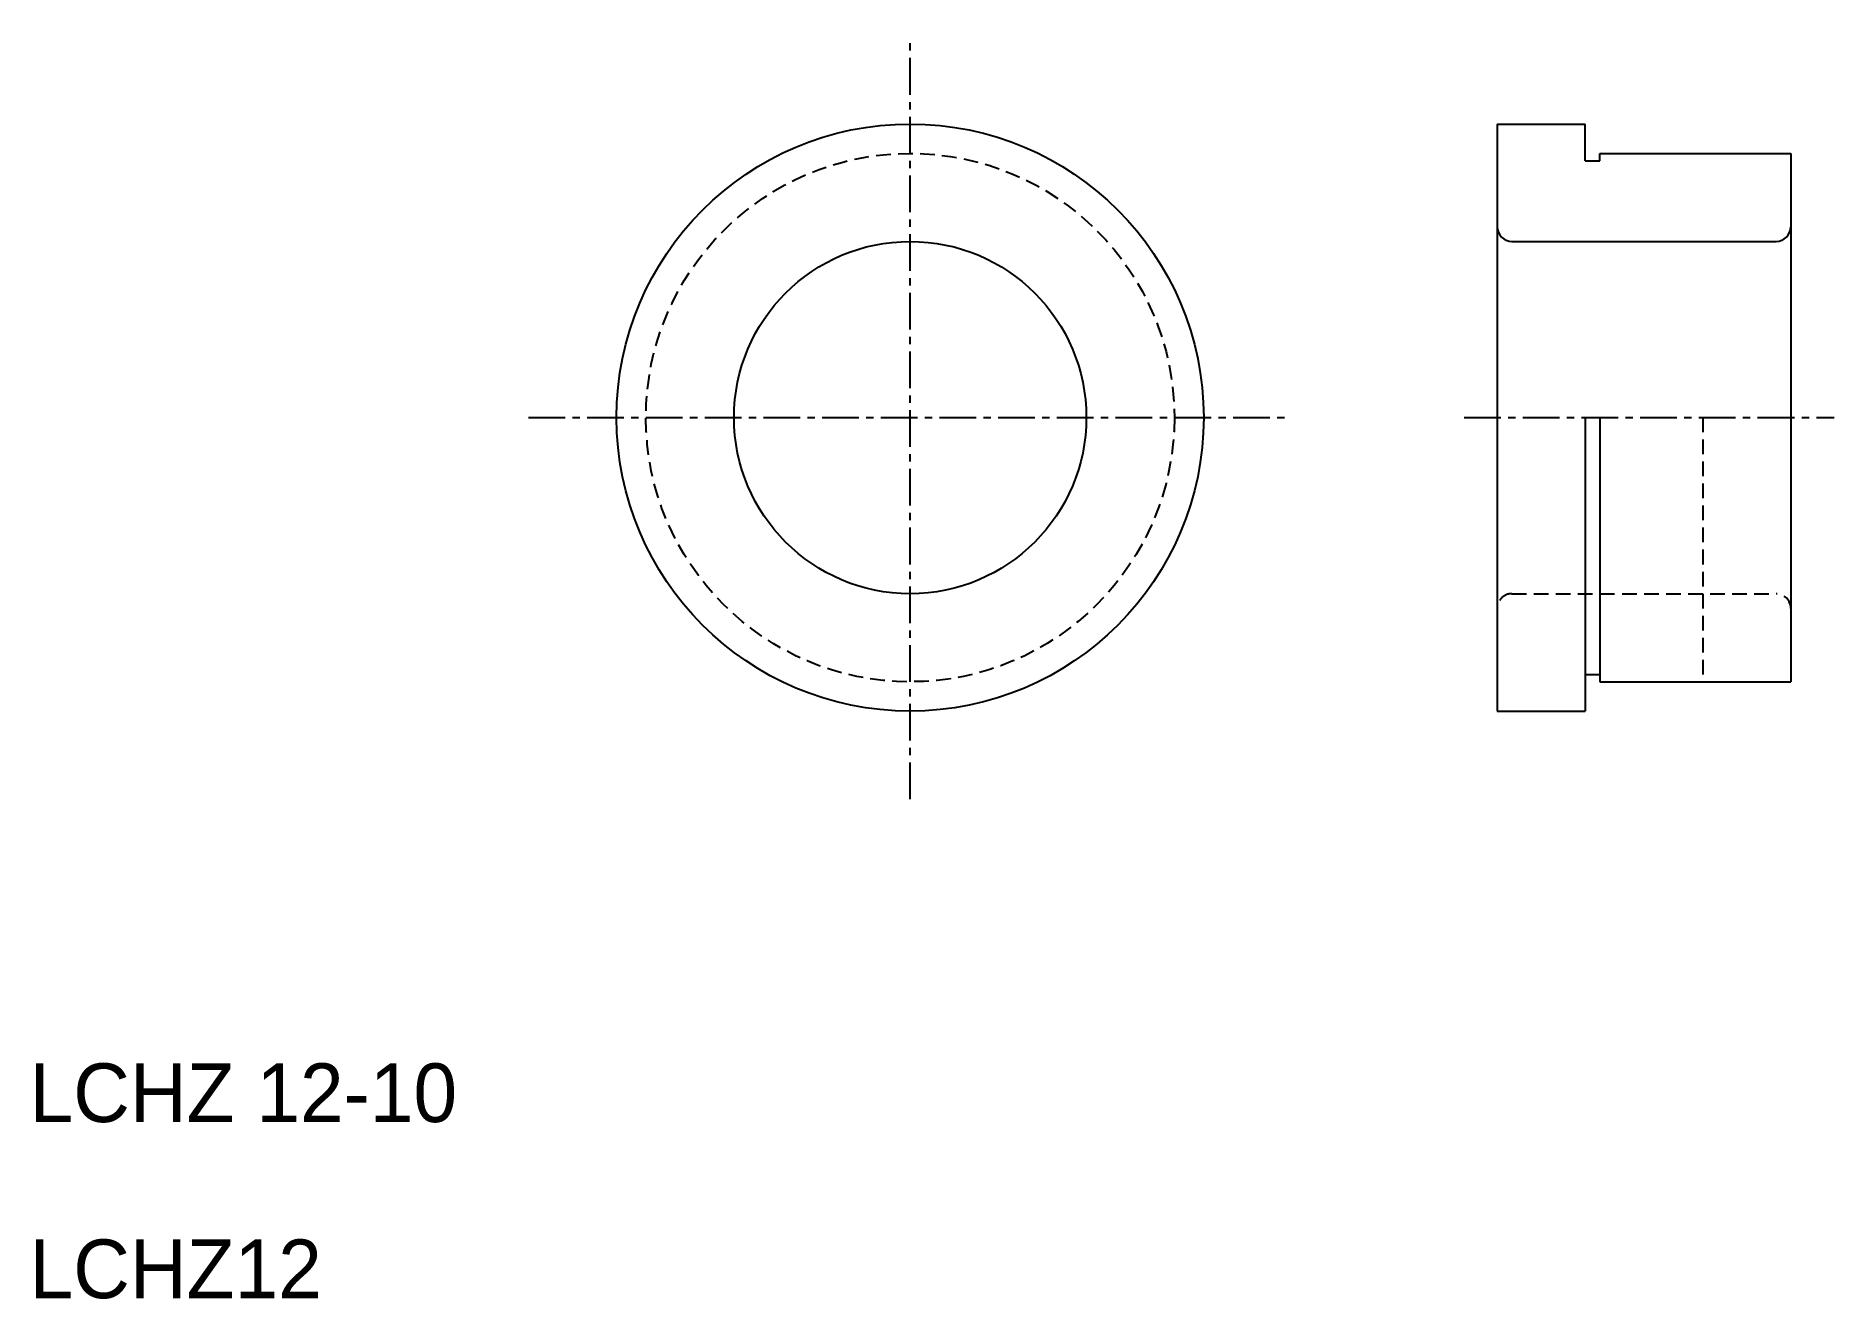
# Model space of a CAD drawing. Extents: x 10.2 to 71.5, y 10 to 53.
import ezdxf

# ---------------------------------------------------------------- set-up
doc = ezdxf.new("R2010")
doc.units = 0
doc.linetypes.add('CENTER', pattern=[2, 1.25, -0.25, 0.25, -0.25])
doc.linetypes.add('DASHED', pattern=[0.75, 0.5, -0.25])
doc.layers.get('0').update_dxf_attribs({"linetype": 'CONTINUOUS'})
doc.layers.add('CENTER', color=1, linetype='CENTER')

msp = doc.modelspace()

# ---------------------------------------------------------------- linework, layer by layer
at = {"color": 7, "linetype": 'CONTINUOUS'}
for p, q in [((60, 50), (60, 30)), ((60, 50), (63, 50)), ((63, 48.75), (63, 50)), ((63, 48.75), (63.5, 48.75)), ((63.5, 49), (70, 49)), ((63.5, 48.75), (63.5, 49)), ((65.125, 49), (65.125, 49)), ((66.75, 49), (66.75, 49)), ((70, 49), (70, 31)), ((60.5, 46), (68.5, 46)), ((68.5, 46), (69.5, 46)), ((63, 40), (63, 30)), ((63.5, 40), (63.5, 31)), ((63, 31.25), (63.5, 31.25)), ((63.5, 31), (70, 31)), ((60, 30), (63, 30))]:
    msp.add_line(p, q, dxfattribs=at)
at = {"color": 3, "linetype": 'DASHED'}
for p, q in [((67, 40), (67, 31)), ((60.5, 34), (69.5, 34))]:
    msp.add_line(p, q, dxfattribs=at)
at = {"color": 7, "linetype": 'CONTINUOUS'}
for radius in [10, 6]:
    msp.add_circle((40, 40), radius, dxfattribs=at)
at = {"color": 3, "linetype": 'DASHED'}
msp.add_circle((40, 40), 9, dxfattribs=at)
at = {"color": 7, "linetype": 'CONTINUOUS'}
for centre, start, end in [((60.5, 46.5), 179.99999, 270), ((69.5, 46.5), 270, 0)]:
    msp.add_arc(centre, 0.5, start, end, dxfattribs=at)
at = {"color": 3, "linetype": 'DASHED'}
for centre, start, end in [((60.5, 33.5), 90, 180.00001), ((69.5, 33.5), 0, 90)]:
    msp.add_arc(centre, 0.5, start, end, dxfattribs=at)
at = {"layer": 'CENTER', "color": 1, "linetype": 'CENTER'}
for p, q in [((40, 27), (40, 53)), ((27, 40), (53, 40)), ((58.871, 40), (71.473, 40))]:
    msp.add_line(p, q, dxfattribs=at)

# ---------------------------------------------------------------- texts
at = {"color": 7, "linetype": 'CONTINUOUS'}
for s, p in [('LCHZ 12-10', (10, 16)), ('LCHZ12', (10, 10))]:
    msp.add_text(s, height=2, dxfattribs=at).set_placement(p)

doc.saveas('drawing.dxf')
